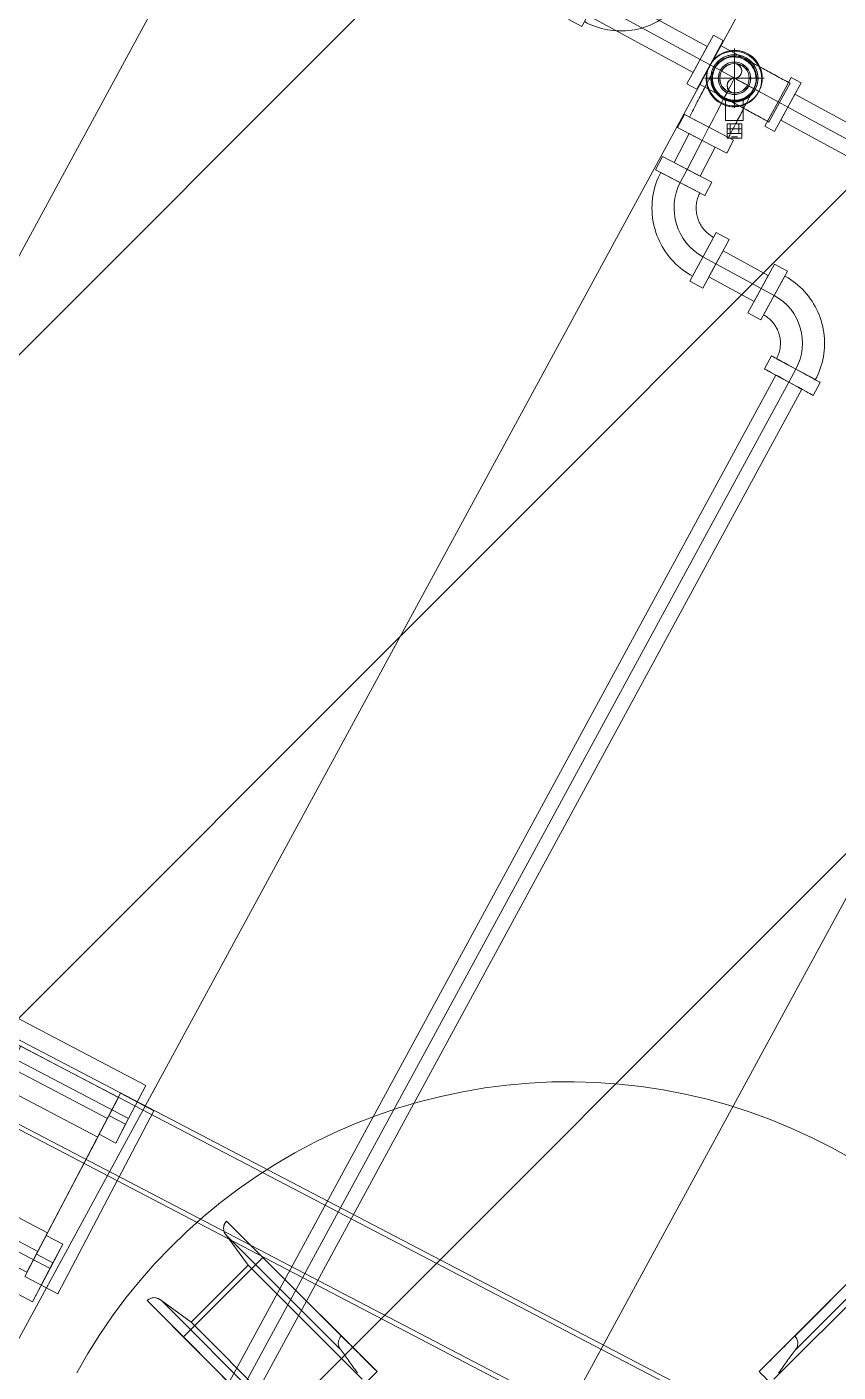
# Model space of a CAD drawing. Header units: metres. Extents: x -207 to 292, y -187 to 169.
# Drawn here: x 11.235 to 11.785, y 98.099 to 99.01 of the extents above; entities that cross this region are included whole.
import ezdxf

# ---------------------------------------------------------------- set-up
doc = ezdxf.new("R2010")
doc.units = ezdxf.units.M
for name, color, linetype, lineweight in [('A-ROOF-PATT', 7, 'Continuous', 9), ('M-EQPM', 7, 'Continuous', 9), ('P-PIPE', 7, 'Continuous', 9), ('P-PIPE-CNTR', 7, 'Continuous', 9), ('S-BEAM', 7, 'Continuous', 9)]:
    doc.layers.add(name, color=color, linetype=linetype, lineweight=lineweight)
doc.layers.add('PR10-ARQ-PL-001-Emplazamiento-C-1_dwg', color=7, linetype='Continuous', lineweight=9, true_color=0x767676)

# ---------------------------------------------------------------- blocks, each defined once
blk = doc.blocks.new('M_HSS Rectangular - 5 x 5 cm-2120594-PLANTA EMPLAZAMIENTO ACTUALIZADO')
at = {"layer": 'S-BEAM'}
for p, q in [((11.9564, 97.94488), (9.76985, 99.08468)), ((11.95493, 97.94206), (9.76838, 99.08186)), ((9.74503, 99.03707), (11.93158, 97.89726)), ((9.7465, 99.03989), (11.93305, 97.90008))]:
    blk.add_line(p, q, dxfattribs=at)
blk = doc.blocks.new('M_End Suction Pump - Close Coupled - 3_6 LPS - 0_9 Meter Head 2-2164182-PLANTA EMPLAZAMIENTO ACTUALIZADO')
at = {"layer": 'M-EQPM'}
for p, q in [((-0.0254, 0.2154), (-0.0254, 0.19)), ((-0.0254, 0.1708), (-0.0254, 0.2154)), ((-0.0254, 0.2154), (0, 0.2154)), ((0, 0.19), (0, 0.2154)), ((0, 0.2154), (0, 0.1708)), ((-0.2, 0.1904), (-0.2, 0.165)), ((-0.2, 0.16068), (-0.2, 0.1904)), ((-0.2, 0.1904), (-0.1, 0.1904)), ((-0.1, 0.165), (-0.1, 0.1904)), ((-0.1, 0.1904), (-0.1, 0.15547)), ((0.04723, 0.1877), (-0.07263, 0.1877)), ((-0.07263, 0.1877), (-0.07263, 0.0277)), ((-0.07263, 0.1877), (-0.07263, 0.0277)), ((-0.0254, 0.19), (-0.0254, 0.15841)), ((-0.0254, 0.19), (0, 0.19)), ((0, 0.15841), (0, 0.19)), ((0.04723, 0.0277), (0.04723, 0.1877)), ((0.04723, 0.0277), (0.04723, 0.1877)), ((-0.1873, 0.1777), (-0.2127, 0.1777)), ((-0.2127, 0.1777), (-0.2127, 0.0377)), ((-0.2127, 0.1777), (-0.2127, 0.0377)), ((-0.1873, 0.0377), (-0.1873, 0.1777)), ((-0.1873, 0.16068), (-0.1873, 0.1777)), ((-0.1127, 0.17452), (-0.1873, 0.17452)), ((-0.1873, 0.17452), (-0.1873, 0.04087)), ((-0.1873, 0.17452), (-0.1873, 0.15856)), ((-0.07263, 0.15994), (-0.1127, 0.17452)), ((-0.1127, 0.17452), (-0.1127, 0.15856)), ((-0.1127, 0.17452), (-0.1127, 0.04087)), ((-0.2, 0.165), (-0.2, 0.14636)), ((-0.2, 0.165), (-0.1, 0.165)), ((-0.1, 0.14116), (-0.1, 0.165)), ((0, 0.1708), (-0.0254, 0.1708)), ((-0.0254, 0.1708), (-0.0254, 0.15841)), ((0, 0.15841), (0, 0.1708)), ((-0.1873, 0.16068), (-0.2, 0.16068)), ((-0.2, 0.16068), (-0.2, 0.14636)), ((-0.1873, 0.15856), (-0.1873, 0.16068)), ((-0.1127, 0.15856), (-0.1873, 0.15856)), ((-0.1, 0.15547), (-0.1127, 0.15856)), ((-0.1, 0.14116), (-0.1, 0.15547)), ((-0.07263, 0.05546), (-0.07263, 0.15994)), ((-0.07263, 0.05546), (-0.07263, 0.15994)), ((-0.0254, 0.15841), (0, 0.15841)), ((0.0623, 0.1618), (0.04723, 0.1618)), ((0.04723, 0.1618), (0.04723, 0.0536)), ((0.04723, 0.1618), (0.04723, 0.0536)), ((0.0623, 0.0536), (0.0623, 0.1618)), ((0.0623, 0.0536), (0.0623, 0.1618)), ((-0.2, 0.14636), (-0.1873, 0.14636)), ((-0.1873, 0.06904), (-0.1873, 0.14636)), ((-0.1873, 0.14636), (-0.1873, 0.14425)), ((-0.1873, 0.14425), (-0.1873, 0.07115)), ((-0.1873, 0.14425), (-0.1127, 0.14425)), ((-0.1127, 0.14425), (-0.1127, 0.07115)), ((-0.1127, 0.14425), (-0.1, 0.14116)), ((-0.1127, 0.07115), (-0.1, 0.07424)), ((-0.1, 0.0504), (-0.1, 0.07424)), ((-0.1, 0.07424), (-0.1, 0.05993)), ((-0.1873, 0.06904), (-0.2, 0.06904)), ((-0.2, 0.06904), (-0.2, 0.05472)), ((-0.2, 0.06904), (-0.2, 0.0504)), ((-0.1873, 0.07115), (-0.1873, 0.06904)), ((-0.1127, 0.07115), (-0.1873, 0.07115)), ((-0.2, 0.05472), (-0.1873, 0.05472)), ((-0.2, 0.025), (-0.2, 0.05472)), ((-0.1873, 0.05472), (-0.1873, 0.05684)), ((-0.1873, 0.05684), (-0.1873, 0.04087)), ((-0.1873, 0.05684), (-0.1127, 0.05684)), ((-0.1873, 0.0377), (-0.1873, 0.05472)), ((-0.1, 0.05993), (-0.1127, 0.05684)), ((-0.1127, 0.05684), (-0.1127, 0.04087)), ((-0.1127, 0.04087), (-0.07263, 0.05546)), ((-0.1, 0.05993), (-0.1, 0.025)), ((0, 0.05699), (-0.0254, 0.05699)), ((-0.0254, 0.05699), (-0.0254, 0.0446)), ((-0.0254, 0.05699), (-0.0254, 0.0254)), ((0, 0.0446), (0, 0.05699)), ((0, 0.0254), (0, 0.05699)), ((-0.2, 0.0504), (-0.2, 0.025)), ((-0.1, 0.0504), (-0.2, 0.0504)), ((-0.1, 0.025), (-0.1, 0.0504)), ((0.04723, 0.0536), (0.0623, 0.0536)), ((-0.2127, 0.0377), (-0.1873, 0.0377)), ((-0.1873, 0.04087), (-0.1127, 0.04087)), ((-0.0254, 0.0446), (0, 0.0446)), ((-0.0254, 0), (-0.0254, 0.0446)), ((0, 0.0446), (0, 0)), ((-0.07263, 0.0277), (0.04723, 0.0277)), ((-0.2, 0.025), (-0.1, 0.025)), ((-0.0254, 0.0254), (-0.0254, 0)), ((0, 0.0254), (-0.0254, 0.0254)), ((0, 0), (0, 0.0254)), ((-0.0254, 0), (0, 0))]:
    blk.add_line(p, q, dxfattribs=at)
for radius, start, end in [(0.03, 90, 270), (0.03, 90, 270), (0.03, 270, 90), (0.03, 270, 90), (0.0046, 90, 270), (0.0046, 270, 90)]:
    blk.add_arc((-0.0127, 0.1077), radius, start, end, dxfattribs=at)
for points in [[(-0.0127, 0.1031), (-0.01298, 0.1031), (-0.01352, 0.10315), (-0.01428, 0.10335), (-0.01501, 0.1037), (-0.01567, 0.10416), (-0.01624, 0.10473), (-0.0167, 0.10539), (-0.01704, 0.10612), (-0.01727, 0.10696), (-0.01732, 0.10774), (-0.01726, 0.1084), (-0.01712, 0.10905), (-0.01681, 0.10985), (-0.01625, 0.11068), (-0.01553, 0.11137), (-0.01436, 0.11208), (-0.0134, 0.11229), (-0.0127, 0.1123)], [(-0.0127, 0.1123), (-0.01242, 0.1123), (-0.01188, 0.11225), (-0.01112, 0.11205), (-0.01039, 0.1117), (-0.00973, 0.11124), (-0.00916, 0.11067), (-0.0087, 0.11001), (-0.00836, 0.10928), (-0.00813, 0.10844), (-0.00808, 0.10766), (-0.00814, 0.107), (-0.00828, 0.10635), (-0.00859, 0.10555), (-0.00915, 0.10472), (-0.00987, 0.10402), (-0.01104, 0.10332), (-0.012, 0.10311), (-0.0127, 0.1031)]]:
    blk.add_open_spline(points, degree=3, knots=[0, 0, 0, 0, 0.055556, 0.111111, 0.166667, 0.222222, 0.277778, 0.333333, 0.388889, 0.444444, 0.513889, 0.548611, 0.583333, 0.652778, 0.722222, 0.791667, 0.861111, 1, 1, 1, 1], dxfattribs=at)
blk = doc.blocks.new('Plastico - Codo - PL - Codo-2167767-PLANTA EMPLAZAMIENTO ACTUALIZADO')
at = {"layer": 'P-PIPE'}
for p, q in [((-0.01792, 0.04716), (-0.01811, 0.03716)), ((0.01968, 0.04645), (-0.01792, 0.04716)), ((0.01968, 0.04645), (-0.01792, 0.04716)), ((0.01949, 0.03645), (0.01968, 0.04645)), ((-0.01811, 0.03716), (0.01949, 0.03645)), ((-0.01811, 0.03716), (0.01949, 0.03645)), ((-0.01426, 0.03709), (0.01564, 0.03653)), ((-0.01426, 0.03709), (0.01564, 0.03653)), ((-0.03681, 0.0188), (-0.04681, 0.0188)), ((-0.04681, 0.0188), (-0.04681, -0.0188)), ((-0.04681, 0.0188), (-0.04681, -0.0188)), ((-0.03681, -0.0188), (-0.03681, 0.0188)), ((-0.03681, -0.0188), (-0.03681, 0.0188)), ((-0.03681, 0.01495), (-0.03681, -0.01495)), ((-0.03681, 0.01495), (-0.03681, -0.01495)), ((-0.04681, -0.0188), (-0.03681, -0.0188))]:
    blk.add_line(p, q, dxfattribs=at)
at = {"layer": 'P-PIPE', "flags": 128}
for points in [[(-0.01426, 0.03709), (-0.01429, 0.03619), (-0.01436, 0.03529), (-0.01447, 0.03439), (-0.01461, 0.0335), (-0.01479, 0.03262), (-0.015, 0.03174), (-0.01525, 0.03087), (-0.01553, 0.03001), (-0.01585, 0.02917), (-0.0162, 0.02834), (-0.01659, 0.02752), (-0.017, 0.02672), (-0.01745, 0.02594), (-0.01793, 0.02517), (-0.01844, 0.02443), (-0.01897, 0.0237), (-0.01954, 0.023), (-0.02013, 0.02232), (-0.02076, 0.02166), (-0.0214, 0.02103), (-0.02207, 0.02043), (-0.02277, 0.01986), (-0.02349, 0.01931), (-0.02422, 0.01879), (-0.02498, 0.0183), (-0.02576, 0.01784), (-0.02656, 0.01742), (-0.02737, 0.01702), (-0.02819, 0.01666), (-0.02903, 0.01633), (-0.02989, 0.01604), (-0.03075, 0.01578), (-0.03163, 0.01555), (-0.03251, 0.01536), (-0.0334, 0.01521), (-0.03429, 0.01509), (-0.03519, 0.01501), (-0.03609, 0.01496), (-0.03681, 0.01495)], [(-0.03681, -0.01495), (-0.03472, -0.01491), (-0.03262, -0.01478), (-0.03053, -0.01457), (-0.02846, -0.01428), (-0.02639, -0.0139), (-0.02434, -0.01345), (-0.02232, -0.01291), (-0.02031, -0.01229), (-0.01833, -0.01159), (-0.01638, -0.01081), (-0.01447, -0.00995), (-0.01259, -0.00902), (-0.01075, -0.00802), (-0.00895, -0.00694), (-0.00719, -0.00579), (-0.00548, -0.00457), (-0.00383, -0.00328), (-0.00222, -0.00193), (-0.00067, -0.00051), (0.00082, 0.00096), (0.00225, 0.0025), (0.00362, 0.00409), (0.00492, 0.00573), (0.00616, 0.00742), (0.00733, 0.00917), (0.00843, 0.01095), (0.00945, 0.01278), (0.01041, 0.01466), (0.01128, 0.01656), (0.01208, 0.0185), (0.0128, 0.02047), (0.01345, 0.02247), (0.01401, 0.02449), (0.01449, 0.02653), (0.01488, 0.02859), (0.0152, 0.03067), (0.01543, 0.03275), (0.01558, 0.03485), (0.01564, 0.03653)]]:
    blk.add_lwpolyline(points, dxfattribs=at)
blk = doc.blocks.new('Plastico - Codo - PL - Codo-V79-PLANTA EMPLAZAMIENTO ACTUALIZADO')
at = {"layer": 'P-PIPE'}
for p, q in [((11.74195, 98.84902), (11.724, 98.81598)), ((11.74195, 98.84902), (11.724, 98.81598)), ((11.75074, 98.84425), (11.74195, 98.84902)), ((11.73278, 98.81121), (11.75074, 98.84425)), ((11.73278, 98.81121), (11.75074, 98.84425)), ((11.73462, 98.81459), (11.7489, 98.84086)), ((11.73462, 98.81459), (11.7489, 98.84086)), ((11.724, 98.81598), (11.73278, 98.81121)), ((11.74001, 98.78678), (11.73524, 98.77799)), ((11.76827, 98.76004), (11.77305, 98.76883))]:
    blk.add_line(p, q, dxfattribs=at)
at = {"layer": 'P-PIPE', "flags": 128}
for points in [[(11.76966, 98.77066), (11.77062, 98.7725), (11.77149, 98.77438), (11.7723, 98.77629), (11.77302, 98.77823), (11.77367, 98.78019), (11.77424, 98.78218), (11.77472, 98.7842), (11.77513, 98.78623), (11.77546, 98.78827), (11.7757, 98.79033), (11.77586, 98.79239), (11.77594, 98.79446), (11.77593, 98.79653), (11.77585, 98.7986), (11.77568, 98.80066), (11.77542, 98.80272), (11.77509, 98.80476), (11.77467, 98.80679), (11.77418, 98.8088), (11.7736, 98.81079), (11.77295, 98.81275), (11.77221, 98.81469), (11.7714, 98.81659), (11.77052, 98.81846), (11.76956, 98.8203), (11.76852, 98.82209), (11.76742, 98.82384), (11.76625, 98.82555), (11.76501, 98.82721), (11.7637, 98.82882), (11.76233, 98.83037), (11.7609, 98.83187), (11.75942, 98.83331), (11.75787, 98.83468), (11.75627, 98.836), (11.75462, 98.83725), (11.75292, 98.83843), (11.75118, 98.83955), (11.74939, 98.84059), (11.7489, 98.84086)], [(11.73462, 98.81459), (11.73538, 98.81416), (11.73613, 98.8137), (11.73685, 98.8132), (11.73755, 98.81268), (11.73823, 98.81214), (11.73889, 98.81156), (11.73953, 98.81096), (11.74014, 98.81033), (11.74072, 98.80968), (11.74128, 98.80901), (11.74181, 98.80832), (11.74231, 98.8076), (11.74279, 98.80687), (11.74323, 98.80611), (11.74365, 98.80534), (11.74403, 98.80456), (11.74438, 98.80375), (11.7447, 98.80294), (11.74498, 98.80211), (11.74524, 98.80128), (11.74546, 98.80043), (11.74564, 98.79958), (11.74579, 98.79871), (11.74591, 98.79785), (11.74599, 98.79698), (11.74604, 98.7961), (11.74605, 98.79523), (11.74602, 98.79435), (11.74596, 98.79348), (11.74587, 98.79261), (11.74574, 98.79175), (11.74558, 98.79089), (11.74538, 98.79004), (11.74515, 98.78919), (11.74489, 98.78836), (11.74459, 98.78754), (11.74426, 98.78673), (11.7439, 98.78593), (11.7435, 98.78515), (11.74339, 98.78494)]]:
    blk.add_lwpolyline(points, dxfattribs=at)
at = {"layer": 'P-PIPE'}
for centre, major_axis, start_param, end_param in [((11.75653, 98.7778), (-0.01652, 0.00898), 0, 3.141593), ((11.75653, 98.7778), (-0.01652, 0.00898), 3.141593, 6.283185), ((11.75653, 98.7778), (-0.01314, 0.00714), 3.141593, 6.283185), ((11.75653, 98.7778), (-0.01314, 0.00714), 0, 3.141593), ((11.75175, 98.76902), (-0.01652, 0.00898), 3.141593, 6.283185), ((11.75175, 98.76902), (-0.01652, 0.00898), 0, 3.141593)]:
    blk.add_ellipse(centre, major_axis=major_axis, ratio=0.000008, start_param=start_param, end_param=end_param, dxfattribs=at)
blk = doc.blocks.new('Plastico - Codo - PL - Codo-V82-PLANTA EMPLAZAMIENTO ACTUALIZADO')
at = {"layer": 'P-PIPE'}
for p, q in [((-0.0188, 0.04681), (-0.0188, 0.03681)), ((0.0188, 0.04681), (-0.0188, 0.04681)), ((0.0188, 0.04681), (-0.0188, 0.04681)), ((0.0188, 0.03681), (0.0188, 0.04681)), ((-0.0188, 0.03681), (0.0188, 0.03681)), ((-0.0188, 0.03681), (0.0188, 0.03681)), ((-0.01495, 0.03681), (0.01495, 0.03681)), ((-0.01495, 0.03681), (0.01495, 0.03681)), ((-0.03681, 0.0188), (-0.04681, 0.0188)), ((-0.04681, 0.0188), (-0.04681, -0.0188)), ((-0.04681, 0.0188), (-0.04681, -0.0188)), ((-0.03681, -0.0188), (-0.03681, 0.0188)), ((-0.03681, -0.0188), (-0.03681, 0.0188)), ((-0.03681, 0.01495), (-0.03681, -0.01495)), ((-0.03681, 0.01495), (-0.03681, -0.01495)), ((-0.04681, -0.0188), (-0.03681, -0.0188))]:
    blk.add_line(p, q, dxfattribs=at)
at = {"layer": 'P-PIPE', "flags": 128}
for points in [[(-0.03681, -0.01495), (-0.03474, -0.01491), (-0.03268, -0.01478), (-0.03062, -0.01458), (-0.02857, -0.01429), (-0.02653, -0.01392), (-0.02451, -0.01347), (-0.02251, -0.01293), (-0.02053, -0.01232), (-0.01858, -0.01163), (-0.01666, -0.01086), (-0.01477, -0.01002), (-0.01291, -0.0091), (-0.01109, -0.00811), (-0.00932, -0.00704), (-0.00759, -0.00591), (-0.0059, -0.00471), (-0.00427, -0.00344), (-0.00268, -0.0021), (-0.00115, -0.00071), (0.00032, 0.00075), (0.00173, 0.00226), (0.00308, 0.00383), (0.00437, 0.00545), (0.00559, 0.00713), (0.00674, 0.00885), (0.00783, 0.01061), (0.00884, 0.01242), (0.00978, 0.01426), (0.01064, 0.01614), (0.01143, 0.01806), (0.01214, 0.02), (0.01278, 0.02197), (0.01333, 0.02397), (0.0138, 0.02598), (0.0142, 0.02802), (0.01451, 0.03006), (0.01474, 0.03212), (0.01488, 0.03419), (0.01495, 0.03626), (0.01495, 0.03681)], [(-0.01495, 0.03681), (-0.01497, 0.03594), (-0.01502, 0.03507), (-0.01511, 0.0342), (-0.01523, 0.03333), (-0.01539, 0.03247), (-0.01558, 0.03162), (-0.0158, 0.03077), (-0.01606, 0.02994), (-0.01635, 0.02911), (-0.01668, 0.0283), (-0.01703, 0.0275), (-0.01742, 0.02672), (-0.01784, 0.02595), (-0.01829, 0.0252), (-0.01877, 0.02447), (-0.01928, 0.02376), (-0.01981, 0.02307), (-0.02038, 0.0224), (-0.02097, 0.02175), (-0.02158, 0.02113), (-0.02222, 0.02053), (-0.02288, 0.01996), (-0.02357, 0.01942), (-0.02427, 0.0189), (-0.025, 0.01842), (-0.02575, 0.01796), (-0.02651, 0.01753), (-0.02729, 0.01713), (-0.02808, 0.01677), (-0.02889, 0.01644), (-0.02971, 0.01614), (-0.03055, 0.01587), (-0.03139, 0.01563), (-0.03224, 0.01543), (-0.0331, 0.01527), (-0.03396, 0.01514), (-0.03483, 0.01504), (-0.0357, 0.01498), (-0.03658, 0.01495), (-0.03681, 0.01495)]]:
    blk.add_lwpolyline(points, dxfattribs=at)
blk = doc.blocks.new('Plastico - Codo - PL - Codo-2170184-PLANTA EMPLAZAMIENTO ACTUALIZADO')
at = {"layer": 'P-PIPE'}
for p, q in [((11.68093, 98.95026), (11.67632, 98.94139)), ((11.69762, 98.9416), (11.68093, 98.95026)), ((11.69762, 98.9416), (11.68093, 98.95026)), ((11.68435, 98.94849), (11.69762, 98.9416)), ((11.67632, 98.94139), (11.69301, 98.93272)), ((11.67632, 98.94139), (11.69301, 98.93272)), ((11.7143, 98.93293), (11.69762, 98.9416)), ((11.7143, 98.93293), (11.69762, 98.9416)), ((11.69762, 98.9416), (11.71088, 98.9347)), ((11.69301, 98.93272), (11.70969, 98.92406)), ((11.69301, 98.93272), (11.70969, 98.92406)), ((11.70969, 98.92406), (11.7143, 98.93293))]:
    blk.add_line(p, q, dxfattribs=at)
at = {"layer": 'P-PIPE', "flags": 128}
for points in [[(11.68435, 98.94849), (11.68503, 98.94979), (11.68571, 98.9511), (11.68638, 98.9524), (11.68705, 98.95369), (11.68772, 98.95498), (11.68838, 98.95626), (11.68904, 98.95752), (11.68969, 98.95877), (11.69033, 98.96), (11.69096, 98.96121), (11.69158, 98.96241), (11.69219, 98.96358), (11.69278, 98.96473), (11.69337, 98.96585), (11.69393, 98.96694), (11.69449, 98.96801), (11.69502, 98.96904), (11.69554, 98.97004), (11.69604, 98.971), (11.69653, 98.97193), (11.69699, 98.97282), (11.69743, 98.97368), (11.69786, 98.97449), (11.69826, 98.97526), (11.69863, 98.97599), (11.69899, 98.97667), (11.69932, 98.97731), (11.69963, 98.9779), (11.69991, 98.97845), (11.70017, 98.97895), (11.70041, 98.9794), (11.70061, 98.9798), (11.70079, 98.98015), (11.70095, 98.98045), (11.70108, 98.98069), (11.70118, 98.98089), (11.70126, 98.98104), (11.7013, 98.98113), (11.70132, 98.98117)], [(11.72786, 98.96739), (11.72785, 98.96736), (11.72781, 98.96728), (11.72774, 98.96715), (11.72764, 98.96697), (11.72752, 98.96673), (11.72737, 98.96645), (11.7272, 98.96611), (11.727, 98.96572), (11.72677, 98.96529), (11.72652, 98.9648), (11.72624, 98.96427), (11.72594, 98.96369), (11.72561, 98.96306), (11.72526, 98.96239), (11.72489, 98.96167), (11.7245, 98.96091), (11.72408, 98.96011), (11.72364, 98.95927), (11.72318, 98.95839), (11.72271, 98.95747), (11.72221, 98.95651), (11.72169, 98.95552), (11.72116, 98.95449), (11.72061, 98.95344), (11.72005, 98.95235), (11.71947, 98.95124), (11.71888, 98.9501), (11.71827, 98.94893), (11.71766, 98.94774), (11.71703, 98.94654), (11.71639, 98.94531), (11.71574, 98.94406), (11.71509, 98.9428), (11.71443, 98.94153), (11.71376, 98.94025), (11.71309, 98.93895), (11.71242, 98.93765), (11.71174, 98.93635), (11.71106, 98.93504), (11.71088, 98.9347)]]:
    blk.add_lwpolyline(points, dxfattribs=at)
at = {"layer": 'P-PIPE'}
for major_axis, start_param, end_param in [((-0.01653, 0.00895), 4.729721, 7.871314), ((-0.01653, 0.00895), 4.729721, 7.871314), ((-0.01315, 0.00712), 4.729728, 7.871321), ((-0.01653, 0.00895), 1.588133, 4.729725), ((-0.01653, 0.00895), 1.588132, 4.729725), ((-0.01315, 0.00712), 1.588129, 4.729721)]:
    blk.add_ellipse((11.71459, 98.97428), major_axis=major_axis, ratio=1, start_param=start_param, end_param=end_param, dxfattribs=at)
blk = doc.blocks.new('M_Ball Valve - 50-150 mm - 20 mm-V84-PLANTA EMPLAZAMIENTO ACTUALIZADO')
at = {"layer": 'P-PIPE'}
for p, q in [((11.70887, 98.96003), (11.70887, 98.94619)), ((11.72087, 98.94619), (11.72087, 98.96003)), ((11.70987, 98.944), (11.71987, 98.944)), ((11.71187, 98.94399), (11.70987, 98.94387)), ((11.70987, 98.93752), (11.70987, 98.94387)), ((11.70987, 98.94057), (11.70987, 98.94387)), ((11.70987, 98.94057), (11.71987, 98.94057)), ((11.70987, 98.93752), (11.71187, 98.93739)), ((11.70987, 98.93752), (11.70987, 98.93422)), ((11.71987, 98.9374), (11.70987, 98.9374)), ((11.70988, 98.93423), (11.70988, 98.94058)), ((11.71988, 98.94058), (11.70988, 98.94058)), ((11.71187, 98.93739), (11.71187, 98.94399)), ((11.71787, 98.94399), (11.71787, 98.93739)), ((11.71987, 98.94387), (11.71787, 98.94399)), ((11.71787, 98.93739), (11.71987, 98.93752)), ((11.71987, 98.94387), (11.71987, 98.93752)), ((11.71987, 98.94387), (11.71987, 98.94057)), ((11.71987, 98.93422), (11.71987, 98.93752)), ((11.71988, 98.94058), (11.71988, 98.93423)), ((11.71987, 98.93422), (11.70987, 98.93422)), ((11.70988, 98.93423), (11.71988, 98.93423))]:
    blk.add_line(p, q, dxfattribs=at)
at = {"layer": 'P-PIPE', "flags": 128}
for points in [[(11.7308, 98.97479), (11.73079, 98.97543), (11.73075, 98.97606), (11.73069, 98.9767), (11.7306, 98.97733), (11.73049, 98.97796), (11.73035, 98.97858), (11.73018, 98.97919), (11.73, 98.9798), (11.72978, 98.9804), (11.72955, 98.981), (11.72929, 98.98158), (11.729, 98.98215), (11.7287, 98.98271), (11.72837, 98.98325), (11.72802, 98.98379), (11.72765, 98.98431), (11.72726, 98.98481), (11.72685, 98.9853), (11.72642, 98.98577), (11.72597, 98.98622), (11.72551, 98.98666), (11.72502, 98.98707), (11.72452, 98.98747), (11.72401, 98.98784), (11.72348, 98.9882), (11.72294, 98.98853), (11.72238, 98.98884), (11.72181, 98.98913), (11.72123, 98.9894), (11.72064, 98.98964), (11.72005, 98.98986), (11.71944, 98.99006), (11.71882, 98.99023), (11.7182, 98.99037), (11.71758, 98.99049), (11.71695, 98.99059), (11.71631, 98.99066), (11.71568, 98.9907), (11.71504, 98.99072), (11.7144, 98.99072), (11.71377, 98.99069), (11.71313, 98.99063), (11.7125, 98.99055), (11.71187, 98.99044), (11.71125, 98.99031), (11.71063, 98.99015), (11.71002, 98.98997), (11.70942, 98.98976), (11.70882, 98.98953), (11.70824, 98.98928), (11.70766, 98.989), (11.7071, 98.9887), (11.70655, 98.98838), (11.70602, 98.98804), (11.70549, 98.98767), (11.70498, 98.98729), (11.70449, 98.98688), (11.70402, 98.98646), (11.70356, 98.98602), (11.70312, 98.98555), (11.7027, 98.98508), (11.7023, 98.98458), (11.70192, 98.98407), (11.70156, 98.98354), (11.70122, 98.98301), (11.7009, 98.98245), (11.7006, 98.98189), (11.70033, 98.98131), (11.70008, 98.98072), (11.69986, 98.98013), (11.69965, 98.97952), (11.69948, 98.97891), (11.69933, 98.97829), (11.6992, 98.97767), (11.6991, 98.97704), (11.69902, 98.97641), (11.69897, 98.97577), (11.69894, 98.97513), (11.69894, 98.97479)], [(11.69894, 98.97479), (11.69895, 98.97415), (11.69899, 98.97352), (11.69905, 98.97288), (11.69914, 98.97225), (11.69925, 98.97163), (11.69939, 98.971), (11.69956, 98.97039), (11.69974, 98.96978), (11.69996, 98.96918), (11.70019, 98.96859), (11.70045, 98.968), (11.70074, 98.96743), (11.70104, 98.96687), (11.70137, 98.96633), (11.70172, 98.96579), (11.70209, 98.96528), (11.70248, 98.96477), (11.70289, 98.96428), (11.70332, 98.96381), (11.70377, 98.96336), (11.70423, 98.96293), (11.70472, 98.96251), (11.70522, 98.96211), (11.70573, 98.96174), (11.70626, 98.96138), (11.7068, 98.96105), (11.70736, 98.96074), (11.70793, 98.96045), (11.70851, 98.96018), (11.70887, 98.96003)], [(11.72087, 98.96003), (11.72145, 98.96028), (11.72203, 98.96056), (11.72259, 98.96085), (11.72314, 98.96117), (11.72368, 98.96151), (11.7242, 98.96188), (11.72471, 98.96226), (11.72521, 98.96266), (11.72568, 98.96309), (11.72614, 98.96353), (11.72658, 98.96399), (11.72701, 98.96447), (11.72741, 98.96496), (11.72779, 98.96547), (11.72816, 98.96599), (11.7285, 98.96653), (11.72882, 98.96708), (11.72911, 98.96765), (11.72939, 98.96822), (11.72964, 98.96881), (11.72987, 98.9694), (11.73007, 98.97001), (11.73025, 98.97062), (11.7304, 98.97124), (11.73053, 98.97186), (11.73064, 98.97249), (11.73072, 98.97312), (11.73077, 98.97376), (11.7308, 98.97439), (11.7308, 98.97479)]]:
    blk.add_lwpolyline(points, dxfattribs=at)
at = {"layer": 'P-PIPE'}
for centre, major_axis, ratio, start_param, end_param in [((11.71486, 98.97478), (-0.01407, 0.00761), 1, 3.637526, 6.779119), ((11.71486, 98.97478), (-0.01407, 0.00761), 1, 3.637525, 6.779118), ((11.71488, 98.97481), (-0.01407, 0.00761), 1, 3.637525, 6.779118), ((11.71488, 98.9748), (-0.01407, 0.00761), 1, 3.637525, 6.779118), ((11.71486, 98.97478), (-0.00967, 0.00523), 1, 3.637525, 6.779118), ((11.71487, 98.9748), (-0.00967, 0.00523), 1, 3.637524, 6.779117), ((11.71487, 98.97478), (-0.00967, 0.00523), 1, 3.637525, 6.779118), ((11.71488, 98.9748), (-0.00967, 0.00523), 1, 3.637524, 6.779117), ((11.71486, 98.97478), (-0.01407, 0.00761), 1, 0.495924, 3.637517), ((11.71486, 98.97478), (-0.01407, 0.00761), 1, 0.495933, 3.637525), ((11.71488, 98.97481), (-0.01407, 0.00761), 1, 0.495924, 3.637517), ((11.71488, 98.9748), (-0.01407, 0.00761), 1, 0.495933, 3.637526), ((11.71486, 98.97478), (-0.00967, 0.00523), 1, 0.495932, 3.637525), ((11.71487, 98.9748), (-0.00967, 0.00523), 1, 0.495932, 3.637525), ((11.71487, 98.97478), (-0.00967, 0.00523), 1, 0.495932, 3.637525), ((11.71488, 98.9748), (-0.00967, 0.00523), 1, 0.495932, 3.637525), ((11.71487, 98.94619), (0.006, 0), 0.000362, 1.5706, 3.141397), ((11.71487, 98.94619), (0.006, 0), 0.000362, 3.141593, 4.712193), ((11.71487, 98.94619), (0.002, 0), 0.000362, 1.5706, 4.712193), ((11.71487, 98.94619), (0.006, 0), 0.000362, 4.712193, 6.28299), ((11.71487, 98.94619), (0.006, 0), 0.000362, 0.000001, 1.5706), ((11.71487, 98.94619), (0.002, 0), 0.000362, 4.712193, 7.853786), ((11.71487, 98.94399), (0.003, 0), 0.000362, 3.141397, 4.712193), ((11.71487, 98.93739), (0.003, 0), 0.000362, 3.141397, 4.712193), ((11.71487, 98.94399), (0.002, 0), 0.000362, 3.262228, 4.712193), ((11.71487, 98.94399), (0.002, 0), 0.000362, 1.5706, 3.020567), ((11.71487, 98.93739), (0.002, 0), 0.000362, 1.5706, 3.020567), ((11.71487, 98.93739), (0.002, 0), 0.000362, 3.262228, 4.712193), ((11.71487, 98.94399), (0.002, 0), 0.000362, 0.120633, 1.5706), ((11.71487, 98.94399), (0.002, 0), 0.000362, 4.712193, 6.162159), ((11.71487, 98.94399), (0.003, 0), 0.000362, 4.712193, 6.28299), ((11.71487, 98.93739), (0.002, 0), 0.000362, 4.712193, 6.162159), ((11.71487, 98.93739), (0.002, 0), 0.000362, 0.120635, 1.5706), ((11.71487, 98.93739), (0.003, 0), 0.000362, 4.712193, 6.28299), ((11.71487, 98.93519), (0.002, 0), 0.000362, 1.5706, 4.712193), ((11.71487, 98.93519), (0.002, 0), 0.000362, 4.712193, 7.853786)]:
    blk.add_ellipse(centre, major_axis=major_axis, ratio=ratio, start_param=start_param, end_param=end_param, dxfattribs=at)
for points, knots in [([(11.71487, 98.95928), (11.71452, 98.95928), (11.71382, 98.9593), (11.7128, 98.95935), (11.71201, 98.95944), (11.71142, 98.95952), (11.711, 98.95958), (11.71062, 98.95965), (11.71027, 98.95971), (11.70995, 98.95978), (11.70967, 98.95984), (11.70943, 98.95989), (11.70916, 98.95996), (11.70893, 98.96001), (11.70887, 98.96003), (11.70887, 98.96003)], [-1, -1, -1, -1, -0.9444444, -0.8888889, -0.8333333, -0.8055556, -0.7777778, -0.75, -0.7222222, -0.6944444, -0.6666667, -0.6388889, -0.6111111, -0.5555556, -0.5, -0.5, -0.5, -0.5]), ([(11.70887, 98.96003), (11.70887, 98.96003), (11.70892, 98.96002), (11.70907, 98.95998), (11.70923, 98.95994), (11.70943, 98.95989), (11.70967, 98.95984), (11.70995, 98.95978), (11.71027, 98.95972), (11.71062, 98.95965), (11.71101, 98.95959), (11.71142, 98.95953), (11.71201, 98.95944), (11.7128, 98.95936), (11.71382, 98.9593), (11.71452, 98.95928), (11.71487, 98.95928)], [-0.5, -0.5, -0.5, -0.5, -0.4444444, -0.4166667, -0.3888889, -0.3611111, -0.3333333, -0.3055556, -0.2777778, -0.25, -0.2222222, -0.1944444, -0.1666667, -0.1111111, -0.0555556, 0, 0, 0, 0]), ([(11.71487, 98.95928), (11.71522, 98.95928), (11.71592, 98.9593), (11.71694, 98.95936), (11.71773, 98.95944), (11.71832, 98.95953), (11.71873, 98.95959), (11.71912, 98.95965), (11.71947, 98.95972), (11.71979, 98.95978), (11.72007, 98.95984), (11.72031, 98.95989), (11.72051, 98.95994), (11.72067, 98.95998), (11.72082, 98.96002), (11.72087, 98.96003), (11.72087, 98.96003)], [-1, -1, -1, -1, -0.9444444, -0.8888889, -0.8333333, -0.8055556, -0.7777778, -0.75, -0.7222222, -0.6944444, -0.6666667, -0.6388889, -0.6111111, -0.5833333, -0.5555556, -0.5, -0.5, -0.5, -0.5]), ([(11.72087, 98.96003), (11.72087, 98.96003), (11.72081, 98.96001), (11.72058, 98.95996), (11.72031, 98.95989), (11.72007, 98.95984), (11.71979, 98.95978), (11.71947, 98.95971), (11.71912, 98.95965), (11.71873, 98.95958), (11.71832, 98.95952), (11.71773, 98.95944), (11.71694, 98.95935), (11.71592, 98.9593), (11.71522, 98.95928), (11.71487, 98.95928)], [-0.5, -0.5, -0.5, -0.5, -0.4444444, -0.3888889, -0.3611111, -0.3333333, -0.3055556, -0.2777778, -0.25, -0.2222222, -0.1944444, -0.1666667, -0.1111111, -0.0555556, 0, 0, 0, 0])]:
    blk.add_open_spline(points, degree=3, knots=knots, dxfattribs=at)
blk = doc.blocks.new('Mod-Gen-Tanque Hidroneimatico - Mod-Gen-Tanque Hidroneimatico-2178535-PLANTA EMPLAZAMIENTO ACTUALIZADO')
at = {"layer": 'M-EQPM'}
for p, q in [((-0.23138, 0.28526), (-0.20677, 0.26065)), ((-0.15355, 0.20743), (-0.23138, 0.28526)), ((0.23138, 0.28526), (0.15355, 0.20743)), ((-0.23138, 0.2755), (-0.1538, 0.19793)), ((-0.2168, 0.25543), (-0.23138, 0.2755)), ((-0.23138, 0.2755), (-0.2168, 0.25543)), ((-0.1538, 0.19793), (-0.23138, 0.2755)), ((0.1538, 0.19793), (0.23138, 0.2755)), ((0.23138, 0.2755), (0.1538, 0.19793)), ((-0.20677, 0.26065), (-0.26065, 0.20677)), ((-0.26065, 0.20677), (-0.20677, 0.26065)), ((-0.25543, 0.2168), (-0.2168, 0.25543)), ((-0.2168, 0.25543), (-0.25543, 0.2168)), ((-0.1395, 0.17814), (-0.2168, 0.25543)), ((-0.12943, 0.18331), (-0.20677, 0.26065)), ((0.20677, 0.26065), (0.12943, 0.18331)), ((0.2168, 0.25543), (0.1395, 0.17814)), ((-0.26065, 0.20677), (-0.28526, 0.23138)), ((-0.20743, 0.15355), (-0.28526, 0.23138)), ((-0.19793, 0.1538), (-0.2755, 0.23138)), ((-0.2755, 0.23138), (-0.25543, 0.2168)), ((-0.19793, 0.1538), (-0.2755, 0.23138)), ((-0.25543, 0.2168), (-0.2755, 0.23138)), ((-0.17814, 0.1395), (-0.25543, 0.2168)), ((-0.26065, 0.20677), (-0.18331, 0.12943))]:
    blk.add_line(p, q, dxfattribs=at)
at = {"layer": 'M-EQPM', "flags": 128}
for points in [[(0.19217, 0.32738), (0.17892, 0.33481), (0.16539, 0.34169), (0.1516, 0.34803), (0.13756, 0.35382), (0.1233, 0.35903), (0.10884, 0.36368), (0.09421, 0.36774), (0.07943, 0.37121), (0.06452, 0.37409), (0.04951, 0.37637), (0.03442, 0.37805), (0.01927, 0.37913), (0.0041, 0.37959), (-0.01108, 0.37945), (-0.02625, 0.37871), (-0.04137, 0.37735), (-0.05643, 0.3754), (-0.0714, 0.37284), (-0.08625, 0.36969), (-0.10096, 0.36594), (-0.11552, 0.36161), (-0.12989, 0.3567), (-0.14405, 0.35122), (-0.15798, 0.34518), (-0.17165, 0.33859), (-0.18506, 0.33146), (-0.19816, 0.32379), (-0.21095, 0.31561), (-0.2234, 0.30692), (-0.2355, 0.29774), (-0.24722, 0.28808), (-0.25854, 0.27797), (-0.26945, 0.26741), (-0.27993, 0.25642), (-0.28996, 0.24502), (-0.29952, 0.23323), (-0.30861, 0.22106), (-0.3172, 0.20854), (-0.32529, 0.19569), (-0.33285, 0.18253)], [(-0.12943, 0.18331), (-0.13205, 0.18593), (-0.13467, 0.18855)], [(0.13467, 0.18855), (0.13205, 0.18593), (0.12943, 0.18331)]]:
    blk.add_lwpolyline(points, dxfattribs=at)
at = {"layer": 'M-EQPM'}
for centre, start, end in [((-0.2265, 0.28038), 135, 225), ((-0.28038, 0.2265), 45, 135)]:
    blk.add_arc(centre, 0.0069, start, end, dxfattribs=at)
for points, knots in [([(-0.23138, 0.28526), (-0.23223, 0.28441), (-0.23347, 0.28225), (-0.23347, 0.27913), (-0.23254, 0.27689), (-0.2318, 0.27593), (-0.23138, 0.2755)], [0, 0, 0, 0, 0.333333, 0.666667, 0.833333, 1, 1, 1, 1]), ([(-0.2755, 0.23138), (-0.27593, 0.2318), (-0.27689, 0.23254), (-0.27857, 0.23324), (-0.28038, 0.23348), (-0.28279, 0.23316), (-0.28441, 0.23223), (-0.28526, 0.23138)], [0, 0, 0, 0, 0.166667, 0.333333, 0.5, 0.666667, 1, 1, 1, 1]), ([(-0.15355, 0.20743), (-0.1541, 0.20689), (-0.15503, 0.20563), (-0.15582, 0.20318), (-0.15558, 0.20037), (-0.15451, 0.19863), (-0.1538, 0.19793)], [-1, -1, -1, -1, -0.785714, -0.571429, -0.285714, 0, 0, 0, 0]), ([(0.1538, 0.19793), (0.15416, 0.19828), (0.15509, 0.19946), (0.15573, 0.2014), (0.15567, 0.20342), (0.15528, 0.2049), (0.15458, 0.20627), (0.15392, 0.20707), (0.15355, 0.20743)], [-1, -1, -1, -1, -0.857143, -0.571429, -0.428571, -0.285714, -0.142857, 0, 0, 0, 0])]:
    blk.add_open_spline(points, degree=3, knots=knots, dxfattribs=at)
for points in [[(-0.13467, 0.18855), (-0.13787, 0.19175), (-0.14422, 0.1981), (-0.15046, 0.20434), (-0.15355, 0.20743)], [(0.15355, 0.20743), (0.15046, 0.20434), (0.14422, 0.1981), (0.13787, 0.19175), (0.13467, 0.18855)], [(-0.1538, 0.19793), (-0.15198, 0.19539), (-0.14831, 0.19029), (-0.14458, 0.18513), (-0.1427, 0.18254)], [(0.1427, 0.18254), (0.14458, 0.18513), (0.14831, 0.19029), (0.15198, 0.19539), (0.1538, 0.19793)], [(-0.18331, 0.12943), (-0.17442, 0.13846), (-0.15654, 0.15648), (-0.1385, 0.17438), (-0.12943, 0.18331)], [(0.12943, 0.18331), (0.13846, 0.17442), (0.15648, 0.15654), (0.17438, 0.1385), (0.18331, 0.12943)]]:
    blk.add_open_spline(points, degree=3, dxfattribs=at)
blk = doc.blocks.new('YADRAN_LASQUEMAS_ARQ_MO_006_E02_rvt-1-PLANTA EMPLAZAMIENTO ACTUALIZADO')
at = {"layer": 'A-ROOF-PATT', "true_color": 0x008040}
h = blk.add_hatch(dxfattribs=at)
h.set_pattern_fill('FP_66', color=116, style=0, pattern_type=2)
h.set_pattern_definition([(241.477, (-33.576, 19.343), (0.3075189, -0.167129), [])])
h.paths.add_polyline_path([(13.59611, 95.63967), (14.80632, 97.86641), (10.40577, 100.25805), (9.19556, 98.03131)])
at = {"layer": 'P-PIPE'}
for p, q in [((11.69645, 98.99627), (11.57566, 99.06192)), ((11.56611, 99.04434), (11.6869, 98.9787)), ((11.70065, 99.004), (11.69167, 98.98747)), ((11.70065, 99.004), (11.69168, 98.98749)), ((11.69835, 98.98385), (11.70733, 99.00037)), ((11.69836, 98.98386), (11.70733, 99.00037)), ((11.70733, 99.00037), (11.70065, 99.004)), ((11.69168, 98.98748), (11.69645, 98.99627)), ((11.69168, 98.98748), (11.69645, 98.99627)), ((11.70549, 98.99699), (11.69835, 98.98385)), ((11.70549, 98.99699), (11.69836, 98.98386)), ((11.75155, 98.97196), (11.70549, 98.99699)), ((11.69168, 98.98749), (11.6827, 98.97096)), ((11.69167, 98.98747), (11.6827, 98.97096)), ((11.6869, 98.9787), (11.69168, 98.98748)), ((11.6869, 98.9787), (11.69168, 98.98748)), ((11.68938, 98.96733), (11.69836, 98.98386)), ((11.68938, 98.96733), (11.69835, 98.98385)), ((11.69836, 98.98386), (11.69121, 98.97072)), ((11.69835, 98.98385), (11.69121, 98.97072)), ((11.75339, 98.97534), (11.74441, 98.95883)), ((11.75339, 98.97534), (11.74441, 98.95881)), ((11.76007, 98.97171), (11.75339, 98.97534)), ((11.6827, 98.97096), (11.68938, 98.96733)), ((11.69121, 98.97072), (11.73727, 98.94569)), ((11.75155, 98.97196), (11.74441, 98.95883)), ((11.75155, 98.97196), (11.74441, 98.95882)), ((11.74539, 98.95828), (11.75253, 98.97142)), ((11.75108, 98.95518), (11.76007, 98.97171)), ((11.75109, 98.9552), (11.76007, 98.97171)), ((11.75586, 98.96398), (11.75109, 98.95519)), ((11.75586, 98.96398), (11.75109, 98.95519)), ((11.81126, 98.93387), (11.75586, 98.96398)), ((11.74441, 98.95883), (11.73543, 98.9423)), ((11.74441, 98.95881), (11.73543, 98.9423)), ((11.74441, 98.95883), (11.73727, 98.94569)), ((11.74441, 98.95882), (11.73727, 98.94569)), ((11.73825, 98.94515), (11.7454, 98.95829)), ((11.74211, 98.93867), (11.75109, 98.9552)), ((11.74211, 98.93867), (11.75108, 98.95518)), ((11.75109, 98.95519), (11.74631, 98.94641)), ((11.75109, 98.95519), (11.74631, 98.94641)), ((11.74631, 98.94641), (11.80171, 98.9163)), ((11.68413, 98.93733), (11.67392, 98.91766)), ((11.69301, 98.93272), (11.68413, 98.93733)), ((11.69301, 98.93272), (11.68413, 98.93733)), ((11.73543, 98.9423), (11.74211, 98.93867)), ((11.69166, 98.90844), (11.70188, 98.92811)), ((11.70188, 98.92811), (11.69301, 98.93272)), ((11.70188, 98.92811), (11.69301, 98.93272)), ((11.67392, 98.91766), (11.68279, 98.91305)), ((11.67392, 98.91766), (11.68279, 98.91305)), ((11.68279, 98.91305), (11.69166, 98.90844)), ((11.68279, 98.91305), (11.69166, 98.90844)), ((11.70712, 98.85794), (11.70234, 98.84915)), ((11.70712, 98.85794), (11.70234, 98.84915)), ((11.73775, 98.84129), (11.70712, 98.85794)), ((11.70234, 98.84915), (11.69757, 98.84037)), ((11.70234, 98.84915), (11.69757, 98.84037)), ((11.69757, 98.84037), (11.7282, 98.82372)), ((11.73298, 98.8325), (11.73775, 98.84129)), ((11.73298, 98.8325), (11.73775, 98.84129)), ((11.7282, 98.82372), (11.73298, 98.8325)), ((11.7282, 98.82372), (11.73298, 98.8325)), ((11.74297, 98.77379), (11.23592, 97.84083)), ((11.25349, 97.83128), (11.76054, 98.76424))]:
    blk.add_line(p, q, dxfattribs=at)
at = {"layer": 'P-PIPE', "flags": 128}
for points in [[(11.70776, 98.96171), (11.70724, 98.962), (11.70673, 98.96232), (11.70624, 98.96266), (11.70576, 98.96301), (11.70529, 98.96339), (11.70484, 98.96378), (11.70441, 98.96419), (11.70399, 98.96462), (11.70359, 98.96506), (11.70321, 98.96553), (11.70284, 98.966), (11.7025, 98.96649), (11.70218, 98.96699), (11.70187, 98.96751), (11.70159, 98.96803), (11.70133, 98.96857), (11.70109, 98.96912), (11.70087, 98.96968), (11.70067, 98.97024), (11.7005, 98.97081), (11.70035, 98.97139), (11.70023, 98.97198), (11.70012, 98.97257), (11.70004, 98.97316), (11.69999, 98.97375), (11.69996, 98.97435), (11.69995, 98.97495), (11.69996, 98.97555), (11.7, 98.97614), (11.70007, 98.97674), (11.70016, 98.97733), (11.70027, 98.97792), (11.7004, 98.9785), (11.70056, 98.97908), (11.70074, 98.97965), (11.70094, 98.98021), (11.70117, 98.98076), (11.70142, 98.98131), (11.70169, 98.98184), (11.70176, 98.98198)], [(11.70176, 98.98198), (11.70206, 98.9825), (11.70238, 98.98301), (11.70271, 98.9835), (11.70307, 98.98398), (11.70344, 98.98445), (11.70384, 98.9849), (11.70425, 98.98533), (11.70468, 98.98575), (11.70512, 98.98615), (11.70558, 98.98653), (11.70605, 98.9869), (11.70654, 98.98724), (11.70705, 98.98757), (11.70756, 98.98787), (11.70809, 98.98815), (11.70863, 98.98841), (11.70917, 98.98865), (11.70973, 98.98887), (11.7103, 98.98907), (11.71087, 98.98924), (11.71145, 98.98939), (11.71203, 98.98952), (11.71262, 98.98962), (11.71321, 98.9897), (11.71381, 98.98975), (11.71441, 98.98979), (11.715, 98.98979), (11.7156, 98.98978), (11.7162, 98.98974), (11.71679, 98.98967), (11.71738, 98.98959), (11.71797, 98.98947), (11.71855, 98.98934), (11.71913, 98.98918), (11.7197, 98.989), (11.72026, 98.9888), (11.72082, 98.98857), (11.72136, 98.98832), (11.7219, 98.98806), (11.72204, 98.98798)], [(11.72204, 98.98798), (11.72256, 98.98768), (11.72306, 98.98737), (11.72356, 98.98703), (11.72404, 98.98667), (11.7245, 98.9863), (11.72495, 98.98591), (11.72539, 98.98549), (11.72581, 98.98507), (11.72621, 98.98462), (11.72659, 98.98416), (11.72695, 98.98369), (11.7273, 98.9832), (11.72762, 98.9827), (11.72792, 98.98218), (11.72821, 98.98165), (11.72847, 98.98112), (11.72871, 98.98057), (11.72893, 98.98001), (11.72912, 98.97945), (11.72929, 98.97887), (11.72944, 98.97829), (11.72957, 98.97771), (11.72967, 98.97712), (11.72975, 98.97653), (11.72981, 98.97593), (11.72984, 98.97534), (11.72985, 98.97474), (11.72983, 98.97414), (11.72979, 98.97354), (11.72973, 98.97295), (11.72964, 98.97236), (11.72953, 98.97177), (11.72939, 98.97119), (11.72924, 98.97061), (11.72906, 98.97004), (11.72885, 98.96948), (11.72863, 98.96892), (11.72838, 98.96838), (11.72811, 98.96785), (11.72803, 98.9677)], [(11.75253, 98.97142), (11.75131, 98.97208), (11.7501, 98.97275), (11.74888, 98.97341), (11.74767, 98.97406), (11.74648, 98.97471), (11.74528, 98.97536), (11.74411, 98.976), (11.74294, 98.97663), (11.74179, 98.97726), (11.74066, 98.97787), (11.73955, 98.97848), (11.73845, 98.97907), (11.73738, 98.97965), (11.73634, 98.98022), (11.73532, 98.98078), (11.73432, 98.98131), (11.73336, 98.98184), (11.73243, 98.98234), (11.73153, 98.98283), (11.73066, 98.9833), (11.72983, 98.98376), (11.72903, 98.98419), (11.72827, 98.9846), (11.72755, 98.98499), (11.72687, 98.98536), (11.72624, 98.98571), (11.72564, 98.98603), (11.72509, 98.98633), (11.72458, 98.98661), (11.72411, 98.98686), (11.72369, 98.98708), (11.72332, 98.98729), (11.72299, 98.98746), (11.72271, 98.98761), (11.72248, 98.98774), (11.7223, 98.98784), (11.72216, 98.98791), (11.72208, 98.98796), (11.72204, 98.98798)], [(11.72803, 98.9677), (11.72774, 98.96719), (11.72742, 98.96668), (11.72708, 98.96618), (11.72673, 98.9657), (11.72635, 98.96524), (11.72596, 98.96479), (11.72555, 98.96435), (11.72512, 98.96394), (11.72468, 98.96353), (11.72422, 98.96315), (11.72374, 98.96279), (11.72325, 98.96245), (11.72275, 98.96212), (11.72224, 98.96182), (11.72171, 98.96153), (11.72117, 98.96127), (11.72062, 98.96103), (11.72007, 98.96082), (11.7195, 98.96062), (11.71893, 98.96045), (11.71835, 98.9603), (11.71777, 98.96017), (11.71718, 98.96007), (11.71658, 98.95999), (11.71599, 98.95993), (11.71539, 98.9599), (11.71479, 98.95989), (11.7142, 98.95991), (11.7136, 98.95995), (11.713, 98.96001), (11.71241, 98.9601), (11.71183, 98.96021), (11.71124, 98.96035), (11.71067, 98.96051), (11.7101, 98.96069), (11.70953, 98.96089), (11.70898, 98.96111), (11.70844, 98.96136), (11.7079, 98.96163), (11.70776, 98.96171)], [(11.70776, 98.96171), (11.70778, 98.9617), (11.70786, 98.96166), (11.70798, 98.96159), (11.70815, 98.9615), (11.70837, 98.96138), (11.70863, 98.96124), (11.70895, 98.96107), (11.70931, 98.96087), (11.70972, 98.96065), (11.71017, 98.96041), (11.71067, 98.96014), (11.71121, 98.95984), (11.71179, 98.95952), (11.71242, 98.95918), (11.71309, 98.95882), (11.7138, 98.95844), (11.71455, 98.95803), (11.71533, 98.9576), (11.71615, 98.95716), (11.71701, 98.95669), (11.7179, 98.95621), (11.71883, 98.95571), (11.71978, 98.95519), (11.72077, 98.95465), (11.72178, 98.9541), (11.72282, 98.95354), (11.72388, 98.95296), (11.72497, 98.95237), (11.72608, 98.95177), (11.72721, 98.95115), (11.72835, 98.95053), (11.72951, 98.9499), (11.73069, 98.94926), (11.73188, 98.94862), (11.73307, 98.94797), (11.73428, 98.94731), (11.73549, 98.94665), (11.73671, 98.94599), (11.73793, 98.94533), (11.73825, 98.94515)]]:
    blk.add_lwpolyline(points, dxfattribs=at)
at = {"layer": 'P-PIPE', "color": 96, "true_color": 0x007f00}
for centre, radius, start, end in [((11.71486, 98.97478), 0.01, 0, 180), ((11.7149, 98.97484), 0.01, 0, 180), ((11.71486, 98.97978), 0.005, 270, 90), ((11.7149, 98.97984), 0.005, 270, 90), ((11.71486, 98.97478), 0.01, 180, 0), ((11.7149, 98.97484), 0.01, 180, 0), ((11.71486, 98.96978), 0.005, 90, 270), ((11.7149, 98.96984), 0.005, 90, 270)]:
    blk.add_arc(centre, radius, start, end, dxfattribs=at)
at = {"layer": 'P-PIPE'}
for centre, major_axis, ratio, start_param, end_param in [((11.7149, 98.97484), (-0.01666, 0.00871), 1, 3.125278, 6.26687), ((11.7149, 98.97484), (-0.01666, 0.00871), 1, 3.125282, 6.266875), ((11.7149, 98.97484), (-0.01325, 0.00692), 1, 3.125277, 6.26687), ((11.7149, 98.97484), (-0.01666, 0.00871), 1, 6.266873, 9.408465), ((11.7149, 98.97484), (-0.01666, 0.00871), 1, 6.266869, 9.408461), ((11.7149, 98.97484), (-0.01325, 0.00692), 1, 6.266868, 9.40846), ((11.75175, 98.76902), (-0.00879, 0.00478), 0.000006, 4.712389, 6.283185), ((11.75175, 98.76902), (-0.00879, 0.00478), 0.000006, 0, 1.570796), ((11.75175, 98.76902), (-0.00879, 0.00478), 0.000006, 3.141593, 4.712389), ((11.75175, 98.76902), (-0.00879, 0.00478), 0.000006, 1.570796, 3.141593)]:
    blk.add_ellipse(centre, major_axis=major_axis, ratio=ratio, start_param=start_param, end_param=end_param, dxfattribs=at)
at = {"layer": 'P-PIPE-CNTR'}
for p, q in [((11.57088, 99.05313), (11.69168, 98.98748)), ((11.57088, 99.05313), (11.69168, 98.98748)), ((11.71486, 98.95478), (11.71486, 98.99478)), ((11.7149, 98.95484), (11.7149, 98.99484)), ((11.69168, 98.98748), (11.69835, 98.98385)), ((11.74441, 98.95882), (11.69835, 98.98385)), ((11.69486, 98.97478), (11.73486, 98.97478)), ((11.6949, 98.97484), (11.7349, 98.97484)), ((11.71486, 98.97478), (11.71459, 98.97428)), ((11.7149, 98.97484), (11.71487, 98.9748)), ((11.74441, 98.95882), (11.75109, 98.95519)), ((11.75109, 98.95519), (11.80648, 98.92509)), ((11.75109, 98.95519), (11.80648, 98.92509)), ((11.69301, 98.93272), (11.69762, 98.9416)), ((11.69301, 98.93272), (11.68279, 98.91305)), ((11.69301, 98.93272), (11.68279, 98.91305)), ((11.68279, 98.91305), (11.67818, 98.90418)), ((11.69356, 98.85393), (11.70234, 98.84915)), ((11.70234, 98.84915), (11.73298, 98.8325)), ((11.70234, 98.84915), (11.73298, 98.8325)), ((11.74176, 98.82773), (11.73298, 98.8325)), ((11.75175, 98.76902), (11.75653, 98.7778)), ((11.75175, 98.76902), (11.2447, 97.83606)), ((11.75175, 98.76902), (11.2447, 97.83606))]:
    blk.add_line(p, q, dxfattribs=at)
for centre, radius, start, end in [((11.71147, 98.88689), 0.03751, 152.55198, 241.47654), ((11.72418, 98.79538), 0.03681, 331.47654, 61.47654)]:
    blk.add_arc(centre, radius, start, end, dxfattribs=at)
for centre, major_axis, ratio, start_param, end_param in [((11.69762, 98.9416), (0.01698, 0.03268), 0.000007, 0.000412, 1.570796), ((11.74539, 98.95827), (-0.03049, 0.01657), 0.000423, 4.712389, 6.283192)]:
    blk.add_ellipse(centre, major_axis=major_axis, ratio=ratio, start_param=start_param, end_param=end_param, dxfattribs=at)
at = {"layer": 'M-EQPM', "lineweight": 9, "rotation": 152.3383401739477}
blk.add_blockref('M_End Suction Pump - Close Coupled - 3_6 LPS - 0_9 Meter Head 2-2164182-PLANTA EMPLAZAMIENTO ACTUALIZADO', (11.15059, 98.40782), dxfattribs=at)
at = {"layer": 'M-EQPM', "lineweight": 9}
blk.add_blockref('Mod-Gen-Tanque Hidroneimatico - Mod-Gen-Tanque Hidroneimatico-2178535-PLANTA EMPLAZAMIENTO ACTUALIZADO', (11.60213, 97.91572), dxfattribs=at)
at = {"layer": 'P-PIPE', "lineweight": 9}
for name, p, rotation in [('Plastico - Codo - PL - Codo-V82-PLANTA EMPLAZAMIENTO ACTUALIZADO', (11.6527, 99.00867), 331.4765444990744), ('Plastico - Codo - PL - Codo-2167767-PLANTA EMPLAZAMIENTO ACTUALIZADO', (11.66121, 98.87151), 242.5519849397849)]:
    blk.add_blockref(name, p, dxfattribs=dict(at, rotation=rotation))
for name in ['Plastico - Codo - PL - Codo-2170184-PLANTA EMPLAZAMIENTO ACTUALIZADO', 'M_Ball Valve - 50-150 mm - 20 mm-V84-PLANTA EMPLAZAMIENTO ACTUALIZADO', 'Plastico - Codo - PL - Codo-V79-PLANTA EMPLAZAMIENTO ACTUALIZADO']:
    blk.add_blockref(name, (0, 0), dxfattribs=at)
at = {"layer": 'S-BEAM', "lineweight": 9}
blk.add_blockref('M_HSS Rectangular - 5 x 5 cm-2120594-PLANTA EMPLAZAMIENTO ACTUALIZADO', (0, 0), dxfattribs=at)
blk = doc.blocks.new('PR10-ARQ-PL-001-Emplazamiento-C-1_dwg-674643-PLANTA EMPLAZAMIENTO ACTUALIZADO')
at = {"lineweight": 9, "true_color": 0x0000ff}
h = blk.add_hatch(dxfattribs=at)
h.set_pattern_fill('FP_4', color=5, style=0, pattern_type=2)
h.set_pattern_definition([(45, (0, 0), (-0.2245064, 0.2245064), [])])
h.paths.add_polyline_path([(14.752, 94.9625), (16.0509, 97.4952), (11.1803, 99.8818), (9.7452, 97.6124), (13.56851, 95.58888)])

msp = doc.modelspace()

# ---------------------------------------------------------------- block references
at = {"lineweight": 5}
msp.add_blockref('YADRAN_LASQUEMAS_ARQ_MO_006_E02_rvt-1-PLANTA EMPLAZAMIENTO ACTUALIZADO', (0, 0), dxfattribs=at)
at = {"layer": 'PR10-ARQ-PL-001-Emplazamiento-C-1_dwg', "color": 7}
msp.add_blockref('PR10-ARQ-PL-001-Emplazamiento-C-1_dwg-674643-PLANTA EMPLAZAMIENTO ACTUALIZADO', (0, 0), dxfattribs=at)

doc.saveas('drawing.dxf')
